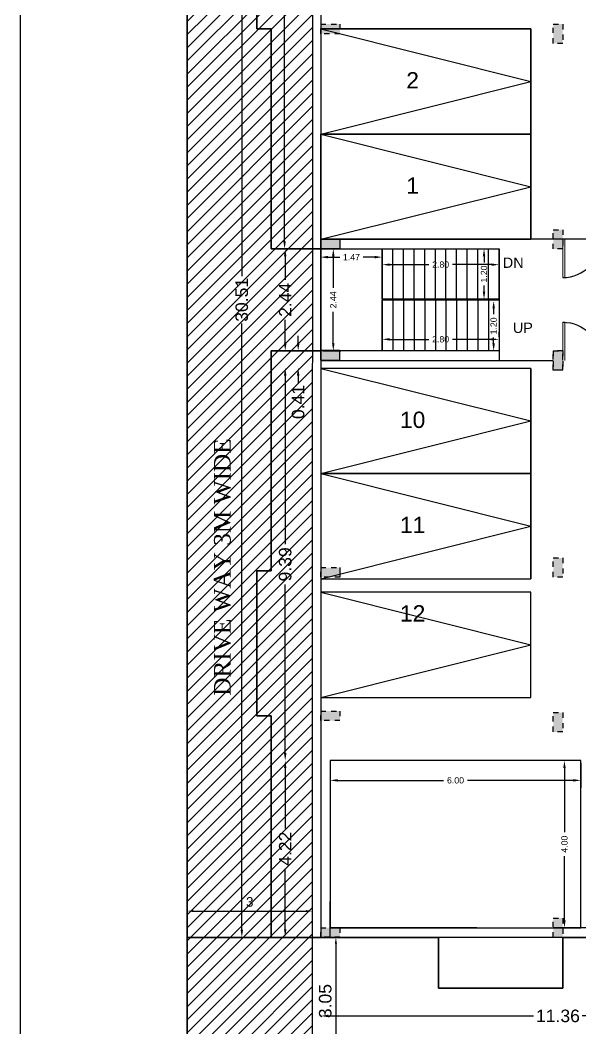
# Model space of a CAD drawing. Header units: metres. Extents: x 8742 to 14639, y -4028 to 1902.
# Drawn here: x 8742.46 to 8755.88, y 1840.55 to 1864.69 of the extents above; entities that cross this region are included whole.
import ezdxf

# ---------------------------------------------------------------- set-up
doc = ezdxf.new("R2010")
doc.units = ezdxf.units.M
doc.linetypes.add('Dash', pattern=[0.25, 0.125, -0.125])
for name, color, linetype in [('ANGULAR_PARKING_SLOT_1', 6, 'Continuous'), ('AS_AT_SITE', 6, 'Continuous'), ('BLK_1_COVERED_AREA', 140, 'Continuous'), ('BLK_1_FLR_0_STAIR_1', 1, 'Continuous'), ('BLK_1_FLR_0_STAIR_1_FLIGHT_1', 7, 'Continuous'), ('BLK_1_FLR_0_STAIR_1_FLIGHT_2', 7, 'Continuous'), ('BLK_1_FLR_0_STAIR_1_LANDING_1', 7, 'Continuous'), ('BLK_1_LVL_0_BLDG_FOOT_PRINT', 1, 'Continuous'), ('BLK_1_LVL_0_FRONT_SETBACK', 2, 'Continuous'), ('BLK_1_LVL_0_SIDE_SETBACK1', 171, 'Continuous'), ('DRIVE_WAY', 254, 'Continuous'), ('ELECTRICAL_ROOM', 7, 'Continuous'), ('FMB_OR_PLR', 70, 'Continuous'), ('PLOT_BOUNDARY', 70, 'Continuous'), ('SUPER_IMPOSED', 5, 'Continuous')]:
    doc.layers.add(name, color=color, linetype=linetype)
doc.styles.add('Arial', font='arial.ttf', dxfattribs={"height": 9.680442})
doc.styles.add('Arial_1', font='arial.ttf', dxfattribs={"height": 15.367702})
doc.styles.add('Arial_B_1', font='times.ttf', dxfattribs={"height": 0.5})
doc.styles.get("Standard").update_dxf_attribs({"font": 'arial.ttf'})
doc.dimstyles.new('ISO-25', dxfattribs={"dimtxt": 0.23, "dimasz": 0.15, "dimexe": 1.25, "dimexo": 0.625, "dimgap": 0.1, "dimtad": 1, "dimdsep": 46, "dimtxsty": 'Standard', "dimcen": 0, "dimse1": 1, "dimse2": 1, "dimadec": 0, "dimazin": 0, "dimtfac": 1, "dimtmove": 0, "dimatfit": 3, "dimfxl": 0, "dimarcsym": 0})
doc.dimstyles.get("Standard").update_dxf_attribs({"dimtxt": 0.15, "dimasz": 0.18, "dimexe": 0.18, "dimexo": 0.0625, "dimgap": 0.09, "dimtad": 0, "dimzin": 0, "dimdsep": 46, "dimtxsty": 'Standard', "dimcen": 0.09, "dimadec": 0, "dimazin": 0, "dimtfac": 1, "dimtofl": 0, "dimtmove": 0, "dimatfit": 3, "dimfxl": 0, "dimtolj": 1, "dimtzin": 0, "dimarcsym": 0})
doc.dimstyles.new('STANDARD$0', dxfattribs={"dimscale": 0, "dimtxt": 9, "dimasz": 2, "dimexe": 2, "dimexo": 1, "dimgap": 0.5, "dimtad": 1, "dimdec": 1, "dimzin": 0, "dimdsep": 46, "dimlunit": 4, "dimtxsty": 'Standard', "dimblk1": 'ARCHTICK', "dimblk2": 'ARCHTICK', "dimsah": 1, "dimcen": 0, "dimdle": 1.5, "dimclrd": 1, "dimclre": 1, "dimclrt": 4, "dimadec": 0, "dimazin": 0, "dimtfac": 0.3, "dimtdec": 1, "dimtix": 1, "dimtmove": 0, "dimatfit": 3, "dimldrblk": 'ARCHTICK', "dimfxl": 0, "dimfrac": 2, "dimtolj": 1, "dimtzin": 0, "dimarcsym": 0})

# ---------------------------------------------------------------- blocks, each defined once
blk = doc.blocks.new('M_Double-Panel 2 - 6_X7_-1794930-2_G_FLOOR')
at = {"lineweight": 18}
for p, q in [((-36.04, -4.5), (-36.04, -40.52)), ((-33.99, -40.52), (-33.99, -4.5)), ((33.99, -4.5), (33.99, -40.48)), ((36, -4.5), (36, -40.53)), ((-36.04, -40.52), (-33.99, -40.52)), ((33.99, -40.48), (36, -40.48))]:
    blk.add_line(p, q, dxfattribs=at)
for centre, radius, start, end in [((-36.04, -4.5), 36.02, 270, 0), ((36, -4.5), 36.03, 180, 269.99383)]:
    blk.add_arc(centre, radius, start, end)
blk = doc.blocks.new('*D275')
at = {"layer": 'Defpoints', "color": 0, "lineweight": -2, "ltscale": 0.04}
for p, q in [((8748.801, 1846.793), (8748.801, 1845.349)), ((8748.801, 1842.936), (8748.801, 1844.38))]:
    blk.add_line(p, q, dxfattribs=at)
at = {"layer": 'Defpoints', "color": 0, "ltscale": 0.04}
for p in [(8749.392, 1846.973), (8748.801, 1842.756), (8749.392, 1842.756)]:
    blk.add_point(p, dxfattribs=at)
for points in [[(8748.771, 1846.793), (8748.831, 1846.793), (8748.801, 1846.973)], [(8748.771, 1842.936), (8748.831, 1842.936), (8748.801, 1842.756)]]:
    blk.add_solid(points, dxfattribs=at)
at = {"layer": 'Defpoints', "color": 0, "ltscale": 0.04, "insert": (8748.801, 1844.864), "char_height": 0.3, "attachment_point": 5, "rotation": 90}
blk.add_mtext('\\A1;4.22', dxfattribs=at)
blk = doc.blocks.new('*D276')
at = {"layer": 'Defpoints', "color": 0, "lineweight": -2, "ltscale": 0.04}
for p, q in [((8748.801, 1856.183), (8748.801, 1852.148)), ((8748.801, 1847.153), (8748.801, 1851.188))]:
    blk.add_line(p, q, dxfattribs=at)
at = {"layer": 'Defpoints', "color": 0, "ltscale": 0.04}
for p in [(8748.801, 1856.363), (8749.392, 1856.363), (8749.392, 1846.973)]:
    blk.add_point(p, dxfattribs=at)
for points in [[(8748.771, 1856.183), (8748.831, 1856.183), (8748.801, 1856.363)], [(8748.771, 1847.153), (8748.831, 1847.153), (8748.801, 1846.973)]]:
    blk.add_solid(points, dxfattribs=at)
at = {"layer": 'Defpoints', "color": 0, "ltscale": 0.04, "insert": (8748.801, 1851.668), "char_height": 0.3, "attachment_point": 5, "rotation": 90}
blk.add_mtext('\\A1;9.39', dxfattribs=at)
blk = doc.blocks.new('*D277')
at = {"layer": 'Defpoints', "color": 0, "lineweight": -2, "ltscale": 0.04}
for p, q in [((8749.111, 1856.957), (8749.111, 1857.137)), ((8749.111, 1856.183), (8749.111, 1856.003))]:
    blk.add_line(p, q, dxfattribs=at)
at = {"layer": 'Defpoints', "color": 0, "ltscale": 0.04}
for p in [(8749.392, 1856.777), (8749.111, 1856.363), (8749.392, 1856.363)]:
    blk.add_point(p, dxfattribs=at)
for points in [[(8749.081, 1856.957), (8749.141, 1856.957), (8749.111, 1856.777)], [(8749.081, 1856.183), (8749.141, 1856.183), (8749.111, 1856.363)]]:
    blk.add_solid(points, dxfattribs=at)
at = {"layer": 'Defpoints', "color": 0, "ltscale": 0.04, "insert": (8749.111, 1855.553), "char_height": 0.3, "attachment_point": 5, "rotation": 90}
blk.add_mtext('\\A1;0.41', dxfattribs=at)
blk = doc.blocks.new('*D278')
at = {"layer": 'Defpoints', "color": 0, "lineweight": -2, "ltscale": 0.04}
for p, q in [((8748.801, 1859.037), (8748.801, 1858.479)), ((8748.801, 1856.957), (8748.801, 1857.515))]:
    blk.add_line(p, q, dxfattribs=at)
at = {"layer": 'Defpoints', "color": 0, "ltscale": 0.04}
for p in [(8748.801, 1859.217), (8749.392, 1859.217), (8749.392, 1856.777)]:
    blk.add_point(p, dxfattribs=at)
for points in [[(8748.771, 1859.037), (8748.831, 1859.037), (8748.801, 1859.217)], [(8748.771, 1856.957), (8748.831, 1856.957), (8748.801, 1856.777)]]:
    blk.add_solid(points, dxfattribs=at)
at = {"layer": 'Defpoints', "color": 0, "ltscale": 0.04, "insert": (8748.801, 1857.997), "char_height": 0.3, "attachment_point": 5, "rotation": 90}
blk.add_mtext('\\A1;2.44', dxfattribs=at)
blk = doc.blocks.new('*D279')
at = {"layer": 'Defpoints', "color": 0, "lineweight": -2, "ltscale": 0.04}
for p, q in [((8748.786, 1873.07), (8748.786, 1866.816)), ((8748.786, 1859.397), (8748.786, 1865.652))]:
    blk.add_line(p, q, dxfattribs=at)
at = {"layer": 'Defpoints', "color": 0, "ltscale": 0.04}
for p in [(8748.786, 1873.25), (8749.392, 1873.25), (8749.392, 1859.217)]:
    blk.add_point(p, dxfattribs=at)
for points in [[(8748.756, 1873.07), (8748.816, 1873.07), (8748.786, 1873.25)], [(8748.756, 1859.397), (8748.816, 1859.397), (8748.786, 1859.217)]]:
    blk.add_solid(points, dxfattribs=at)
at = {"layer": 'Defpoints', "color": 0, "ltscale": 0.04, "insert": (8748.786, 1866.234), "char_height": 0.3, "attachment_point": 5, "rotation": 90}
blk.add_mtext('\\A1;14.03', dxfattribs=at)
blk = doc.blocks.new('*D280')
at = {"layer": 'Defpoints', "color": 0, "lineweight": -2, "ltscale": 0.04}
for p, q in [((8749.83, 1840.862), (8754.749, 1840.862)), ((8760.833, 1840.862), (8755.913, 1840.862))]:
    blk.add_line(p, q, dxfattribs=at)
at = {"layer": 'Defpoints', "color": 0, "ltscale": 0.04}
for p in [(8749.65, 1842.756), (8761.013, 1842.756), (8761.013, 1840.862)]:
    blk.add_point(p, dxfattribs=at)
for points in [[(8749.83, 1840.892), (8749.83, 1840.832), (8749.65, 1840.862)], [(8760.833, 1840.892), (8760.833, 1840.832), (8761.013, 1840.862)]]:
    blk.add_solid(points, dxfattribs=at)
at = {"layer": 'Defpoints', "color": 0, "ltscale": 0.04, "insert": (8755.331, 1840.862), "char_height": 0.3, "attachment_point": 5}
blk.add_mtext('\\A1;11.36', dxfattribs=at)
blk = doc.blocks.new('*D304')
at = {"layer": 'Defpoints', "color": 0, "lineweight": -2, "ltscale": 0.04}
for p, q in [((8747.762, 1873.071), (8747.762, 1858.565)), ((8747.762, 1842.924), (8747.762, 1857.43))]:
    blk.add_line(p, q, dxfattribs=at)
at = {"layer": 'Defpoints', "color": 0, "ltscale": 0.04}
for p in [(8749.65, 1873.251), (8747.762, 1842.744), (8749.65, 1842.744)]:
    blk.add_point(p, dxfattribs=at)
for points in [[(8747.732, 1873.071), (8747.792, 1873.071), (8747.762, 1873.251)], [(8747.732, 1842.924), (8747.792, 1842.924), (8747.762, 1842.744)]]:
    blk.add_solid(points, dxfattribs=at)
at = {"layer": 'Defpoints', "color": 0, "ltscale": 0.04, "insert": (8747.762, 1857.997), "char_height": 0.3, "attachment_point": 5, "rotation": 90}
blk.add_mtext('\\A1;30.51', dxfattribs=at)
blk = doc.blocks.new('*D305')
at = {"color": 0, "lineweight": -2}
blk.add_line((8750.014, 1842.593), (8750.014, 1839.843), dxfattribs=at)
at = {"color": 0}
for points in [[(8749.989, 1842.593), (8750.039, 1842.593), (8750.014, 1842.743)], [(8749.989, 1839.843), (8750.039, 1839.843), (8750.014, 1839.693)]]:
    blk.add_solid(points, dxfattribs=at)
at = {"layer": 'Defpoints', "color": 0}
for p in [(8749.648, 1842.743), (8749.648, 1839.693), (8750.014, 1839.693)]:
    blk.add_point(p, dxfattribs=at)
at = {"color": 0, "insert": (8749.76, 1841.218), "char_height": 0.3, "attachment_point": 5, "rotation": 90}
blk.add_mtext('3.05', dxfattribs=at)
blk = doc.blocks.new('*D339')
at = {"layer": 'Defpoints', "color": 0}
for p in [(8749.878, 1846.972), (8755.878, 1846.972), (8755.878, 1846.499)]:
    blk.add_point(p, dxfattribs=at)
at = {"layer": 'ELECTRICAL_ROOM', "color": 0, "lineweight": -2}
for p, q in [((8749.878, 1846.91), (8749.878, 1846.319)), ((8755.878, 1846.91), (8755.878, 1846.319)), ((8750.058, 1846.499), (8752.593, 1846.499)), ((8755.698, 1846.499), (8753.163, 1846.499))]:
    blk.add_line(p, q, dxfattribs=at)
at = {"layer": 'ELECTRICAL_ROOM', "color": 0}
for points in [[(8750.058, 1846.529), (8750.058, 1846.469), (8749.878, 1846.499)], [(8755.698, 1846.529), (8755.698, 1846.469), (8755.878, 1846.499)]]:
    blk.add_solid(points, dxfattribs=at)
at = {"layer": 'ELECTRICAL_ROOM', "color": 0, "insert": (8752.878, 1846.499), "char_height": 0.15, "attachment_point": 5}
blk.add_mtext('\\A1;6.00', dxfattribs=at)
blk = doc.blocks.new('*D340')
at = {"layer": 'Defpoints', "color": 0}
for p in [(8755.878, 1846.972), (8755.486, 1842.972), (8755.878, 1842.972)]:
    blk.add_point(p, dxfattribs=at)
at = {"layer": 'ELECTRICAL_ROOM', "color": 0, "lineweight": -2}
for p, q in [((8755.816, 1846.972), (8755.306, 1846.972)), ((8755.486, 1846.792), (8755.486, 1845.26)), ((8755.486, 1843.152), (8755.486, 1844.684)), ((8755.816, 1842.972), (8755.306, 1842.972))]:
    blk.add_line(p, q, dxfattribs=at)
at = {"layer": 'ELECTRICAL_ROOM', "color": 0}
for points in [[(8755.456, 1846.792), (8755.516, 1846.792), (8755.486, 1846.972)], [(8755.456, 1843.152), (8755.516, 1843.152), (8755.486, 1842.972)]]:
    blk.add_solid(points, dxfattribs=at)
at = {"layer": 'ELECTRICAL_ROOM', "color": 0, "insert": (8755.486, 1844.972), "char_height": 0.15, "attachment_point": 5, "rotation": 90}
blk.add_mtext('\\A1;4.00', dxfattribs=at)
blk = doc.blocks.new('*D342')
at = {"layer": 'BLK_1_FLR_0_STAIR_1_LANDING_1', "color": 0, "lineweight": -2}
for p, q in [((8749.649, 1859.163), (8749.649, 1858.839)), ((8751.124, 1859.163), (8751.124, 1858.839)), ((8749.829, 1859.019), (8750.109, 1859.019)), ((8750.944, 1859.019), (8750.664, 1859.019))]:
    blk.add_line(p, q, dxfattribs=at)
at = {"layer": 'BLK_1_FLR_0_STAIR_1_LANDING_1', "color": 0}
for points in [[(8749.829, 1859.049), (8749.829, 1858.989), (8749.649, 1859.019)], [(8750.944, 1859.049), (8750.944, 1858.989), (8751.124, 1859.019)]]:
    blk.add_solid(points, dxfattribs=at)
at = {"layer": 'Defpoints', "color": 0}
for p in [(8749.649, 1859.226), (8751.124, 1859.226), (8749.649, 1859.019)]:
    blk.add_point(p, dxfattribs=at)
at = {"layer": 'BLK_1_FLR_0_STAIR_1_LANDING_1', "color": 0, "insert": (8750.387, 1859.019), "char_height": 0.15, "attachment_point": 5}
blk.add_mtext('\\A1;1.47', dxfattribs=at)
blk = doc.blocks.new('*D343')
at = {"layer": 'BLK_1_FLR_0_STAIR_1_LANDING_1', "color": 0, "lineweight": -2}
for p, q in [((8749.712, 1859.217), (8750.132, 1859.217)), ((8749.952, 1859.037), (8749.952, 1858.282)), ((8749.952, 1856.956), (8749.952, 1857.711)), ((8749.712, 1856.776), (8750.132, 1856.776))]:
    blk.add_line(p, q, dxfattribs=at)
at = {"layer": 'BLK_1_FLR_0_STAIR_1_LANDING_1', "color": 0}
for points in [[(8749.922, 1859.037), (8749.982, 1859.037), (8749.952, 1859.217)], [(8749.922, 1856.956), (8749.982, 1856.956), (8749.952, 1856.776)]]:
    blk.add_solid(points, dxfattribs=at)
at = {"layer": 'Defpoints', "color": 0}
for p in [(8749.65, 1859.217), (8749.952, 1859.217), (8749.65, 1856.776)]:
    blk.add_point(p, dxfattribs=at)
at = {"layer": 'BLK_1_FLR_0_STAIR_1_LANDING_1', "color": 0, "insert": (8749.952, 1857.997), "char_height": 0.15, "attachment_point": 5, "rotation": 89.9986}
blk.add_mtext('\\A1;2.44', dxfattribs=at)
blk = doc.blocks.new('*D344')
at = {"layer": 'BLK_1_FLR_0_STAIR_1_FLIGHT_1', "color": 0, "lineweight": -2}
for p, q in [((8751.124, 1857.114), (8751.124, 1857.232)), ((8753.92, 1857.114), (8753.92, 1857.232)), ((8751.304, 1857.052), (8752.236, 1857.052)), ((8753.74, 1857.052), (8752.808, 1857.052))]:
    blk.add_line(p, q, dxfattribs=at)
at = {"layer": 'BLK_1_FLR_0_STAIR_1_FLIGHT_1', "color": 0}
for points in [[(8751.304, 1857.082), (8751.304, 1857.022), (8751.124, 1857.052)], [(8753.74, 1857.082), (8753.74, 1857.022), (8753.92, 1857.052)]]:
    blk.add_solid(points, dxfattribs=at)
at = {"layer": 'Defpoints', "color": 0}
for p in [(8751.124, 1857.052), (8753.92, 1857.052), (8753.92, 1857.052)]:
    blk.add_point(p, dxfattribs=at)
at = {"layer": 'BLK_1_FLR_0_STAIR_1_FLIGHT_1', "color": 0, "insert": (8752.522, 1857.052), "char_height": 0.15, "attachment_point": 5}
blk.add_mtext('\\A1;2.80', dxfattribs=at)
blk = doc.blocks.new('*D345')
at = {"layer": 'BLK_1_FLR_0_STAIR_1_FLIGHT_1', "color": 0, "lineweight": -2}
for p, q in [((8753.791, 1857.791), (8753.791, 1857.651)), ((8753.791, 1856.955), (8753.791, 1857.096))]:
    blk.add_line(p, q, dxfattribs=at)
at = {"layer": 'BLK_1_FLR_0_STAIR_1_FLIGHT_1', "color": 0}
for points in [[(8753.761, 1857.791), (8753.821, 1857.791), (8753.791, 1857.971)], [(8753.761, 1856.955), (8753.821, 1856.955), (8753.791, 1856.775)]]:
    blk.add_solid(points, dxfattribs=at)
at = {"layer": 'Defpoints', "color": 0}
for p in [(8753.791, 1857.971), (8753.92, 1857.971), (8753.92, 1856.775)]:
    blk.add_point(p, dxfattribs=at)
at = {"layer": 'BLK_1_FLR_0_STAIR_1_FLIGHT_1', "color": 0, "insert": (8753.791, 1857.373), "char_height": 0.15, "attachment_point": 5, "rotation": 90}
blk.add_mtext('\\A1;1.20', dxfattribs=at)
blk = doc.blocks.new('*D346')
at = {"layer": 'BLK_1_FLR_0_STAIR_1_FLIGHT_2', "color": 0, "lineweight": -2}
for p, q in [((8753.561, 1859.037), (8753.561, 1858.893)), ((8753.561, 1858.194), (8753.561, 1858.338))]:
    blk.add_line(p, q, dxfattribs=at)
at = {"layer": 'BLK_1_FLR_0_STAIR_1_FLIGHT_2', "color": 0}
for points in [[(8753.531, 1859.037), (8753.591, 1859.037), (8753.561, 1859.217)], [(8753.531, 1858.194), (8753.591, 1858.194), (8753.561, 1858.014)]]:
    blk.add_solid(points, dxfattribs=at)
at = {"layer": 'Defpoints', "color": 0}
for p in [(8753.561, 1859.217), (8753.92, 1859.217), (8753.92, 1858.014)]:
    blk.add_point(p, dxfattribs=at)
at = {"layer": 'BLK_1_FLR_0_STAIR_1_FLIGHT_2', "color": 0, "insert": (8753.561, 1858.615), "char_height": 0.15, "attachment_point": 5, "rotation": 90}
blk.add_mtext('\\A1;1.20', dxfattribs=at)
blk = doc.blocks.new('*D341')
at = {"layer": 'BLK_1_FLR_0_STAIR_1_FLIGHT_2', "color": 0, "lineweight": -2}
for p, q in [((8751.304, 1858.839), (8752.236, 1858.839)), ((8753.74, 1858.839), (8752.808, 1858.839))]:
    blk.add_line(p, q, dxfattribs=at)
at = {"layer": 'BLK_1_FLR_0_STAIR_1_FLIGHT_2', "color": 0}
for points in [[(8751.304, 1858.869), (8751.304, 1858.809), (8751.124, 1858.839)], [(8753.74, 1858.869), (8753.74, 1858.809), (8753.92, 1858.839)]]:
    blk.add_solid(points, dxfattribs=at)
at = {"layer": 'Defpoints', "color": 0}
for p in [(8751.124, 1858.839), (8753.92, 1858.839), (8753.92, 1858.839)]:
    blk.add_point(p, dxfattribs=at)
at = {"layer": 'BLK_1_FLR_0_STAIR_1_FLIGHT_2', "color": 0, "insert": (8752.522, 1858.839), "char_height": 0.15, "attachment_point": 5}
blk.add_mtext('\\A1;2.80', dxfattribs=at)
blk = doc.blocks.new('*D401')
at = {"layer": 'Defpoints', "color": 0}
for p in [(8746.452, 1843.533), (8749.45, 1843.533), (8749.45, 1843.371)]:
    blk.add_point(p, dxfattribs=at)
at = {"layer": 'DRIVE_WAY', "color": 0, "lineweight": -2}
blk.add_line((8746.602, 1843.371), (8749.3, 1843.371), dxfattribs=at)
at = {"layer": 'DRIVE_WAY', "color": 0}
for points in [[(8746.602, 1843.396), (8746.602, 1843.346), (8746.452, 1843.371)], [(8749.3, 1843.396), (8749.3, 1843.346), (8749.45, 1843.371)]]:
    blk.add_solid(points, dxfattribs=at)
at = {"layer": 'DRIVE_WAY', "color": 0, "insert": (8747.951, 1843.589), "char_height": 0.23, "attachment_point": 5}
blk.add_mtext('3', dxfattribs=at)

msp = doc.modelspace()

# ---------------------------------------------------------------- hatches: boundary and pattern name
h = msp.add_hatch()
h.set_pattern_fill('ANSI31', color=32, scale=0.07)
h.paths.add_polyline_path([(8746.452, 1839.693), (8746.452, 1876.283), (8764.132, 1876.283), (8764.132, 1839.693), (8761.132, 1839.693), (8761.132, 1873.283), (8749.452, 1873.283), (8749.45, 1839.693)])
at = {"linetype": 'Dash'}
h = msp.add_hatch(color=1, dxfattribs=at)
h.dxf.hatch_style = 1
h.paths.add_polyline_path([(8750.11, 1864.365), (8750.11, 1864.595), (8749.65, 1864.595), (8749.65, 1864.365)])
h = msp.add_hatch(color=1, dxfattribs=at)
h.dxf.hatch_style = 1
h.paths.add_polyline_path([(8755.447, 1864.594), (8755.217, 1864.594), (8755.217, 1864.134), (8755.447, 1864.134)])
h = msp.add_hatch(color=1, dxfattribs=at)
h.dxf.hatch_style = 1
h.paths.add_polyline_path([(8755.447, 1859.676), (8755.217, 1859.676), (8755.217, 1859.216), (8755.447, 1859.216)])
h = msp.add_hatch(color=1)
h.dxf.hatch_style = 1
h.paths.add_polyline_path([(8750.11, 1859.217), (8750.11, 1859.447), (8749.65, 1859.447), (8749.65, 1859.217)])
h = msp.add_hatch(color=1)
h.dxf.hatch_style = 1
h.paths.add_polyline_path([(8749.649, 1856.782), (8749.649, 1856.552), (8750.109, 1856.552), (8750.109, 1856.782)])
h = msp.add_hatch(color=1, dxfattribs=at)
h.dxf.hatch_style = 1
h.paths.add_polyline_path([(8755.446, 1856.78), (8755.216, 1856.78), (8755.216, 1856.32), (8755.446, 1856.32)])
h = msp.add_hatch(color=1, dxfattribs=at)
h.dxf.hatch_style = 1
h.paths.add_polyline_path([(8755.447, 1856.776), (8755.217, 1856.776), (8755.217, 1856.316), (8755.447, 1856.316)])
h = msp.add_hatch(color=1, dxfattribs=at)
h.dxf.hatch_style = 1
h.paths.add_polyline_path([(8755.447, 1851.822), (8755.217, 1851.822), (8755.217, 1851.362), (8755.447, 1851.362)])
h = msp.add_hatch(color=1, dxfattribs=at)
h.dxf.hatch_style = 1
h.paths.add_polyline_path([(8750.11, 1851.362), (8750.11, 1851.592), (8749.65, 1851.592), (8749.65, 1851.362)])
h = msp.add_hatch(color=1, dxfattribs=at)
h.dxf.hatch_style = 1
h.paths.add_polyline_path([(8750.11, 1847.928), (8750.11, 1848.158), (8749.65, 1848.158), (8749.65, 1847.928)])
h = msp.add_hatch(color=1, dxfattribs=at)
h.dxf.hatch_style = 1
h.paths.add_polyline_path([(8755.447, 1848.12), (8755.217, 1848.12), (8755.217, 1847.66), (8755.447, 1847.66)])
h = msp.add_hatch(color=1, dxfattribs=at)
h.dxf.hatch_style = 1
h.paths.add_polyline_path([(8755.447, 1843.203), (8755.217, 1843.203), (8755.217, 1842.743), (8755.447, 1842.743)])
h = msp.add_hatch(color=1, dxfattribs=at)
h.dxf.hatch_style = 1
h.paths.add_polyline_path([(8750.11, 1842.744), (8750.11, 1842.974), (8749.65, 1842.974), (8749.65, 1842.744)])

# ---------------------------------------------------------------- linework, layer by layer
for p, q in [((8749.65, 1873.25), (8749.65, 1842.756)), ((8749.65, 1867.988), (8749.65, 1864.48)), ((8749.65, 1864.48), (8749.65, 1859.446)), ((8749.65, 1864.48), (8754.683, 1864.48)), ((8749.65, 1864.48), (8754.683, 1863.221)), ((8754.683, 1864.48), (8754.683, 1861.963)), ((8749.65, 1861.963), (8754.683, 1863.221)), ((8749.65, 1859.226), (8749.65, 1861.963)), ((8749.65, 1861.963), (8754.683, 1861.963)), ((8749.65, 1861.963), (8754.683, 1860.704)), ((8754.683, 1861.963), (8754.683, 1859.446)), ((8749.65, 1859.446), (8754.683, 1860.704)), ((8754.531, 1859.446), (8749.65, 1859.446)), ((8753.463, 1859.446), (8749.65, 1859.446)), ((8756.361, 1859.446), (8754.531, 1859.446)), ((8749.65, 1859.226), (8749.65, 1859.217)), ((8749.65, 1856.777), (8749.65, 1859.226)), ((8749.65, 1859.217), (8749.65, 1856.777)), ((8749.65, 1856.777), (8749.65, 1855.938)), ((8751.124, 1856.777), (8749.65, 1856.777)), ((8751.879, 1856.777), (8750.107, 1856.777)), ((8751.879, 1856.777), (8751.124, 1856.777)), ((8749.65, 1856.548), (8754.529, 1856.548)), ((8753.92, 1856.548), (8755.216, 1856.548)), ((8749.65, 1856.357), (8754.683, 1855.099)), ((8754.683, 1856.357), (8754.683, 1853.84)), ((8749.65, 1853.84), (8754.683, 1855.099)), ((8749.65, 1854.565), (8749.65, 1853.345)), ((8749.65, 1853.84), (8754.683, 1853.84)), ((8749.65, 1853.84), (8754.683, 1852.582)), ((8754.683, 1853.84), (8754.683, 1851.323)), ((8749.65, 1851.323), (8754.683, 1852.582)), ((8749.65, 1851.972), (8749.65, 1850.599)), ((8750.107, 1851.476), (8750.107, 1851.362)), ((8749.65, 1850.999), (8754.683, 1849.741)), ((8749.65, 1848.483), (8754.683, 1849.741)), ((8749.65, 1849.226), (8749.65, 1848.006)), ((8749.65, 1848.483), (8754.683, 1848.483)), ((8749.65, 1846.633), (8749.65, 1844.975)), ((8749.65, 1843.602), (8749.65, 1842.744)), ((8749.878, 1842.744), (8749.878, 1843.602)), ((8751.976, 1842.973), (8749.878, 1842.973)), ((8753.387, 1842.973), (8751.976, 1842.973)), ((8756.819, 1842.973), (8755.217, 1842.973)), ((8749.65, 1842.756), (8749.65, 1842.744)), ((8749.65, 1842.744), (8750.603, 1842.744)), ((8751.976, 1842.744), (8755.446, 1842.744))]:
    msp.add_line(p, q)
for points in [[(8834.284, 1902.05), (8742.455, 1902.054), (8742.455, 1829.923), (8834.287, 1829.927)], [(8746.452, 1839.693), (8746.452, 1876.283), (8764.132, 1876.283), (8764.132, 1839.693), (8761.132, 1839.693), (8761.132, 1873.283), (8749.452, 1873.283), (8749.45, 1839.693)], [(8749.65, 1864.48), (8749.65, 1861.963), (8754.683, 1861.963), (8754.683, 1864.48)], [(8749.65, 1861.963), (8749.65, 1859.446), (8754.683, 1859.446), (8754.683, 1861.963)], [(8749.65, 1856.357), (8749.65, 1853.84), (8754.683, 1853.84), (8754.683, 1856.357)], [(8749.65, 1853.84), (8749.65, 1851.323), (8754.683, 1851.323), (8754.683, 1853.84)], [(8749.65, 1850.999), (8749.65, 1848.483), (8754.683, 1848.483), (8754.683, 1850.999)], [(8749.878, 1842.973), (8755.878, 1842.973), (8755.878, 1846.973), (8749.878, 1846.973)]]:
    msp.add_lwpolyline(points, close=True)
at = {"color": 116}
msp.add_lwpolyline([(8746.452, 1839.693), (8764.132, 1839.693), (8764.132, 1876.283), (8746.452, 1876.283)], close=True, dxfattribs=at)
at = {"layer": 'ANGULAR_PARKING_SLOT_1'}
for points in [[(8749.65, 1864.479), (8749.65, 1861.962), (8754.683, 1861.962), (8754.683, 1864.479)], [(8749.65, 1861.962), (8749.65, 1859.446), (8754.683, 1859.446), (8754.683, 1861.962)], [(8749.65, 1856.357), (8749.65, 1853.84), (8754.683, 1853.84), (8754.683, 1856.357)], [(8749.65, 1853.84), (8749.65, 1851.323), (8754.683, 1851.323), (8754.683, 1853.84)], [(8749.65, 1850.999), (8749.65, 1848.482), (8754.683, 1848.482), (8754.683, 1850.999)]]:
    msp.add_lwpolyline(points, close=True, dxfattribs=at)
at = {"layer": 'AS_AT_SITE'}
msp.add_lwpolyline([(8746.452, 1839.693), (8764.132, 1839.693), (8764.132, 1876.283), (8746.452, 1876.283)], close=True, dxfattribs=at)
at = {"layer": 'BLK_1_COVERED_AREA'}
for points in [[(8748.467, 1842.743), (8748.467, 1848.044), (8748.124, 1848.044), (8748.124, 1851.514), (8748.467, 1851.514), (8748.467, 1851.514), (8748.467, 1856.776), (8749.65, 1856.776), (8749.65, 1859.217), (8748.467, 1859.217), (8748.467, 1864.479), (8748.124, 1864.479), (8748.124, 1867.949)], [(8762.539, 1867.949), (8762.539, 1864.479), (8762.195, 1864.479), (8762.195, 1859.217), (8761.013, 1859.217), (8761.013, 1856.776), (8762.195, 1856.776), (8762.195, 1851.514), (8762.539, 1851.514), (8762.539, 1848.044), (8762.195, 1848.044), (8762.195, 1841.523), (8759.221, 1841.523), (8759.221, 1842.743), (8755.446, 1842.743), (8755.446, 1841.523), (8752.471, 1841.523), (8752.471, 1842.743), (8748.467, 1842.743)]]:
    msp.add_lwpolyline(points, dxfattribs=at)
at = {"layer": 'BLK_1_FLR_0_STAIR_1'}
msp.add_lwpolyline([(8749.65, 1859.217), (8753.92, 1859.217), (8753.92, 1856.775), (8749.65, 1856.775)], close=True, dxfattribs=at)
at = {"layer": 'BLK_1_FLR_0_STAIR_1_FLIGHT_1'}
for p, q in [((8751.124, 1857.996), (8751.124, 1856.777)), ((8751.378, 1857.996), (8751.378, 1856.778)), ((8751.632, 1857.996), (8751.632, 1856.777)), ((8751.887, 1857.996), (8751.887, 1856.777)), ((8752.141, 1857.996), (8752.141, 1856.777)), ((8752.395, 1857.996), (8752.395, 1856.777)), ((8752.649, 1857.996), (8752.649, 1856.777)), ((8752.904, 1857.996), (8752.904, 1856.777)), ((8753.158, 1857.996), (8753.158, 1856.777)), ((8753.412, 1857.996), (8753.412, 1856.777)), ((8753.666, 1857.996), (8753.666, 1856.777)), ((8753.92, 1858.022), (8753.92, 1856.548)), ((8751.378, 1857.307), (8751.378, 1857.302)), ((8751.632, 1857.183), (8751.632, 1856.777))]:
    msp.add_line(p, q, dxfattribs=at)
msp.add_lwpolyline([(8753.92, 1856.775), (8751.124, 1856.777), (8751.124, 1857.996), (8753.92, 1857.996), (8753.92, 1856.775)], dxfattribs=at)
at = {"layer": 'BLK_1_FLR_0_STAIR_1_FLIGHT_2'}
for p, q in [((8751.124, 1858.021), (8751.124, 1859.217)), ((8751.378, 1858.02), (8751.378, 1859.217)), ((8751.632, 1858.019), (8751.632, 1859.217)), ((8751.887, 1858.019), (8751.887, 1859.217)), ((8752.141, 1858.018), (8752.141, 1859.217)), ((8752.395, 1858.018), (8752.395, 1859.217)), ((8752.649, 1858.017), (8752.649, 1859.217)), ((8752.904, 1857.996), (8752.904, 1859.217)), ((8753.158, 1858.016), (8753.158, 1859.217)), ((8753.412, 1858.015), (8753.412, 1859.217)), ((8753.666, 1858.015), (8753.666, 1859.217)), ((8753.92, 1858.015), (8753.92, 1859.217))]:
    msp.add_line(p, q, dxfattribs=at)
msp.add_lwpolyline([(8751.124, 1858.021), (8751.124, 1859.217), (8753.92, 1859.217), (8753.92, 1858.014), (8751.124, 1858.021)], dxfattribs=at)
at = {"layer": 'BLK_1_FLR_0_STAIR_1_LANDING_1'}
msp.add_lwpolyline([(8751.124, 1856.777), (8749.65, 1856.777), (8749.65, 1859.217), (8751.124, 1859.217)], close=True, dxfattribs=at)
at = {"layer": 'BLK_1_LVL_0_BLDG_FOOT_PRINT', "color": 1}
msp.add_lwpolyline([(8759.221, 1842.743), (8755.446, 1842.743), (8755.446, 1841.523), (8752.471, 1841.523), (8752.471, 1842.743), (8748.467, 1842.743), (8748.467, 1842.743), (8748.467, 1848.044), (8748.124, 1848.044), (8748.124, 1851.514), (8748.467, 1851.514), (8748.467, 1851.514), (8748.467, 1856.776), (8749.65, 1856.776), (8749.65, 1859.217), (8748.467, 1859.217), (8748.467, 1864.479), (8748.124, 1864.479), (8748.124, 1867.949)], dxfattribs=at)
at = {"layer": 'BLK_1_LVL_0_FRONT_SETBACK'}
msp.add_lwpolyline([(8746.452, 1842.743), (8748.467, 1842.743), (8752.471, 1842.743), (8752.471, 1841.523), (8755.446, 1841.523), (8755.446, 1842.743), (8759.221, 1842.743), (8759.221, 1841.523), (8762.195, 1841.523), (8764.132, 1841.523), (8764.132, 1839.693), (8746.452, 1839.693)], close=True, dxfattribs=at)
at = {"layer": 'BLK_1_LVL_0_SIDE_SETBACK1'}
msp.add_lwpolyline([(8746.452, 1874.47), (8748.467, 1874.47), (8748.468, 1867.949), (8748.124, 1867.949), (8748.124, 1864.479), (8748.467, 1864.479), (8748.467, 1859.217), (8749.65, 1859.217), (8749.65, 1856.776), (8748.467, 1856.776), (8748.467, 1851.514), (8748.124, 1851.514), (8748.124, 1848.044), (8748.467, 1848.044), (8748.467, 1842.743), (8746.452, 1842.743)], close=True, dxfattribs=at)
at = {"layer": 'Defpoints', "color": 5, "linetype": 'Dash'}
for points in [[(8750.11, 1864.595), (8750.11, 1864.365), (8749.65, 1864.365), (8749.65, 1864.595), (8750.11, 1864.595)], [(8755.217, 1864.594), (8755.447, 1864.594), (8755.447, 1864.134), (8755.217, 1864.134), (8755.217, 1864.594)], [(8755.217, 1859.676), (8755.447, 1859.676), (8755.447, 1859.216), (8755.217, 1859.216), (8755.217, 1859.676)], [(8755.216, 1856.32), (8755.446, 1856.32), (8755.446, 1856.78), (8755.216, 1856.78), (8755.216, 1856.32)], [(8755.217, 1856.776), (8755.447, 1856.776), (8755.447, 1856.316), (8755.217, 1856.316), (8755.217, 1856.776)], [(8755.217, 1851.822), (8755.447, 1851.822), (8755.447, 1851.362), (8755.217, 1851.362), (8755.217, 1851.822)], [(8750.11, 1851.592), (8750.11, 1851.362), (8749.65, 1851.362), (8749.65, 1851.592), (8750.11, 1851.592)], [(8750.11, 1848.158), (8750.11, 1847.928), (8749.65, 1847.928), (8749.65, 1848.158), (8750.11, 1848.158)], [(8755.217, 1848.12), (8755.447, 1848.12), (8755.447, 1847.66), (8755.217, 1847.66), (8755.217, 1848.12)], [(8755.217, 1843.203), (8755.447, 1843.203), (8755.447, 1842.743), (8755.217, 1842.743), (8755.217, 1843.203)], [(8750.11, 1842.974), (8750.11, 1842.744), (8749.65, 1842.744), (8749.65, 1842.974), (8750.11, 1842.974)]]:
    msp.add_lwpolyline(points, dxfattribs=at)
at = {"layer": 'Defpoints', "color": 5}
for points in [[(8750.11, 1859.447), (8750.11, 1859.217), (8749.65, 1859.217), (8749.65, 1859.447), (8750.11, 1859.447)], [(8750.109, 1856.552), (8750.109, 1856.782), (8749.649, 1856.782), (8749.649, 1856.552), (8750.109, 1856.552)]]:
    msp.add_lwpolyline(points, dxfattribs=at)
at = {"layer": 'DRIVE_WAY'}
msp.add_lwpolyline([(8746.452, 1839.693), (8746.452, 1876.283), (8764.132, 1876.283), (8764.132, 1839.693), (8761.132, 1839.693), (8761.132, 1873.283), (8749.452, 1873.283), (8749.45, 1839.693)], close=True, dxfattribs=at)
at = {"layer": 'ELECTRICAL_ROOM'}
msp.add_lwpolyline([(8749.878, 1842.972), (8755.878, 1842.972), (8755.878, 1846.972), (8749.878, 1846.972)], close=True, dxfattribs=at)
at = {"layer": 'FMB_OR_PLR', "color": 70}
msp.add_lwpolyline([(8746.452, 1839.693), (8764.132, 1839.693), (8764.132, 1876.283), (8746.452, 1876.283)], close=True, dxfattribs=at)
at = {"layer": 'PLOT_BOUNDARY', "color": 70}
msp.add_lwpolyline([(8746.452, 1839.693), (8764.132, 1839.693), (8764.132, 1876.283), (8746.452, 1876.283)], close=True, dxfattribs=at)
at = {"layer": 'SUPER_IMPOSED', "color": 5}
msp.add_lwpolyline([(8746.452, 1839.693), (8764.132, 1839.693), (8764.132, 1876.283), (8746.452, 1876.283)], close=True, dxfattribs=at)

# ---------------------------------------------------------------- block references
at = {"xscale": 0.0254221210396509, "yscale": 0.0254221210396509, "zscale": 0.0254221210396509}
msp.add_blockref('M_Double-Panel 2 - 6_X7_-1794930-2_G_FLOOR', (8756.361, 1859.561), dxfattribs=at)
at = {"xscale": -0.0254221210396509, "yscale": 0.0254221210396509, "zscale": 0.0254221210396509, "rotation": 180}
msp.add_blockref('M_Double-Panel 2 - 6_X7_-1794930-2_G_FLOOR', (8756.361, 1856.433), dxfattribs=at)

# ---------------------------------------------------------------- texts
at = {"attachment_point": 1, "line_spacing_factor": 0.938532}
for s, insert, char_height, width, style in [(' 2', (8751.548, 1863.445), 0.3907, 0.5434, 'Arial_1'), (' 1', (8751.548, 1860.928), 0.3907, 0.5434, 'Arial_1'), ('DN', (8754.011, 1859.009), 0.2461, 0.59128, 'Arial'), ('UP', (8754.252, 1857.451), 0.2461, 0.56819, 'Arial'), ('10', (8751.548, 1855.322), 0.3907, 0.5434, 'Arial_1'), ('11', (8751.548, 1852.806), 0.3907, 0.5434, 'Arial_1'), (' 12', (8751.548, 1850.69), 0.3907, 0.5434, 'Arial_1')]:
    msp.add_mtext(s, dxfattribs=dict(at, insert=insert, char_height=char_height, width=width, style=style))
at = {"insert": (8747.095, 1848.523), "char_height": 0.4, "width": 7.13932, "attachment_point": 1, "rotation": 90, "line_spacing_factor": 0.938532, "style": 'Arial_B_1'}
msp.add_mtext('DRIVE WAY 3M WIDE', dxfattribs=at)

# ---------------------------------------------------------------- dimensions: what is measured, and where the dimension line sits
dim = msp.add_linear_dim(base=(8750.014, 1839.693), p1=(8749.648, 1842.743), p2=(8749.648, 1839.693), angle=90, dimstyle='ISO-25', override={"dimtxt": 0.3})
dim.commit()
dim.dimension.update_dxf_attribs({"geometry": '*D305', "text_midpoint": (8749.76, 1841.218)})
at = {"layer": 'BLK_1_FLR_0_STAIR_1_FLIGHT_1', "color": 2}
dim = msp.add_aligned_dim(p1=(8753.92, 1856.775), p2=(8753.92, 1857.971), distance=0.13, dimstyle='Standard', override={"dimse1": 1, "dimse2": 1}, dxfattribs=at)
dim.commit()
dim.dimension.update_dxf_attribs({"geometry": '*D345', "text_midpoint": (8753.791, 1857.373)})
at = {"layer": 'BLK_1_FLR_0_STAIR_1_FLIGHT_1', "color": 1}
dim = msp.add_aligned_dim(p1=(8751.124, 1857.052), p2=(8753.92, 1857.052), distance=0, dimstyle='Standard', dxfattribs=at)
dim.commit()
dim.dimension.update_dxf_attribs({"geometry": '*D344', "text_midpoint": (8752.522, 1857.052)})
at = {"layer": 'BLK_1_FLR_0_STAIR_1_FLIGHT_2', "color": 2}
dim = msp.add_aligned_dim(p1=(8753.92, 1858.014), p2=(8753.92, 1859.217), distance=0.36, dimstyle='Standard', override={"dimse1": 1, "dimse2": 1}, dxfattribs=at)
dim.commit()
dim.dimension.update_dxf_attribs({"geometry": '*D346', "text_midpoint": (8753.561, 1858.615)})
at = {"layer": 'BLK_1_FLR_0_STAIR_1_FLIGHT_2', "color": 1}
dim = msp.add_linear_dim(base=(8753.92, 1858.839), p1=(8751.124, 1858.839), p2=(8753.92, 1858.839), dimstyle='Standard', override={"dimse1": 1, "dimse2": 1}, dxfattribs=at)
dim.commit()
dim.dimension.update_dxf_attribs({"geometry": '*D341', "text_midpoint": (8752.522, 1858.839)})
at = {"layer": 'BLK_1_FLR_0_STAIR_1_LANDING_1', "color": 2}
dim = msp.add_aligned_dim(p1=(8751.124, 1859.2259), p2=(8749.6494, 1859.2259), distance=0.2065, dimstyle='Standard', dxfattribs=at)
dim.commit()
dim.dimension.update_dxf_attribs({"geometry": '*D342', "text_midpoint": (8750.3867, 1859.0195)})
at = {"layer": 'BLK_1_FLR_0_STAIR_1_LANDING_1', "color": 1}
dim = msp.add_aligned_dim(p1=(8749.65, 1856.776), p2=(8749.65, 1859.217), distance=-0.303, dimstyle='Standard', dxfattribs=at)
dim.commit()
dim.dimension.update_dxf_attribs({"geometry": '*D343', "text_midpoint": (8749.952, 1857.997)})
at = {"layer": 'Defpoints', "ltscale": 0.04}
for base, p1, p2, picture, middle in [((8747.762, 1842.744), (8749.65, 1873.251), (8749.65, 1842.744), '*D304', (8747.762, 1857.997)), ((8748.786, 1873.25), (8749.392, 1859.217), (8749.392, 1873.25), '*D279', (8748.786, 1866.234)), ((8748.801, 1859.217), (8749.392, 1856.777), (8749.392, 1859.217), '*D278', (8748.801, 1857.997)), ((8749.111, 1856.363), (8749.392, 1856.777), (8749.392, 1856.363), '*D277', (8749.111, 1855.553)), ((8748.801, 1856.363), (8749.392, 1846.973), (8749.392, 1856.363), '*D276', (8748.801, 1851.668)), ((8748.801, 1842.756), (8749.392, 1846.973), (8749.392, 1842.756), '*D275', (8748.801, 1844.864))]:
    dim = msp.add_linear_dim(base=base, p1=p1, p2=p2, angle=90, dimstyle='STANDARD$0', override={"dimscale": 1, "dimtxt": 0.3, "dimasz": 0.18, "dimexe": 0.18, "dimexo": 0.0625, "dimgap": 0.09, "dimtad": 0, "dimdec": 2, "dimlunit": 2, "dimsah": 0, "dimcen": 0.09, "dimdle": 0, "dimse1": 1, "dimse2": 1, "dimclrd": 0, "dimclre": 0, "dimclrt": 0, "dimtfac": 1, "dimtdec": 2, "dimtix": 0, "dimtofl": 0, "dimfrac": 0}, dxfattribs=at)
    dim.commit()
    dim.dimension.update_dxf_attribs({"geometry": picture, "text_midpoint": middle})
dim = msp.add_linear_dim(base=(8761.013, 1840.862), p1=(8749.65, 1842.756), p2=(8761.013, 1842.756), dimstyle='STANDARD$0', override={"dimscale": 1, "dimtxt": 0.3, "dimasz": 0.18, "dimexe": 0.18, "dimexo": 0.0625, "dimgap": 0.09, "dimtad": 0, "dimdec": 2, "dimlunit": 2, "dimsah": 0, "dimcen": 0.09, "dimdle": 0, "dimse1": 1, "dimse2": 1, "dimclrd": 0, "dimclre": 0, "dimclrt": 0, "dimtfac": 1, "dimtdec": 2, "dimtix": 0, "dimtofl": 0, "dimfrac": 0}, dxfattribs=at)
dim.commit()
dim.dimension.update_dxf_attribs({"geometry": '*D280', "text_midpoint": (8755.331, 1840.862)})
at = {"layer": 'DRIVE_WAY'}
dim = msp.add_linear_dim(base=(8749.45, 1843.371), p1=(8746.452, 1843.533), p2=(8749.45, 1843.533), dimstyle='ISO-25', dxfattribs=at)
dim.commit()
dim.dimension.update_dxf_attribs({"geometry": '*D401', "text_midpoint": (8747.951, 1843.589)})
at = {"layer": 'ELECTRICAL_ROOM'}
for p1, p2, distance, picture, middle in [((8749.878, 1846.972), (8755.878, 1846.972), -0.473, '*D339', (8752.878, 1846.499)), ((8755.878, 1846.972), (8755.878, 1842.972), -0.393, '*D340', (8755.486, 1844.972))]:
    dim = msp.add_aligned_dim(p1=p1, p2=p2, distance=distance, dimstyle='Standard', dxfattribs=at)
    dim.commit()
    dim.dimension.update_dxf_attribs({"geometry": picture, "text_midpoint": middle})

doc.saveas('drawing.dxf')
